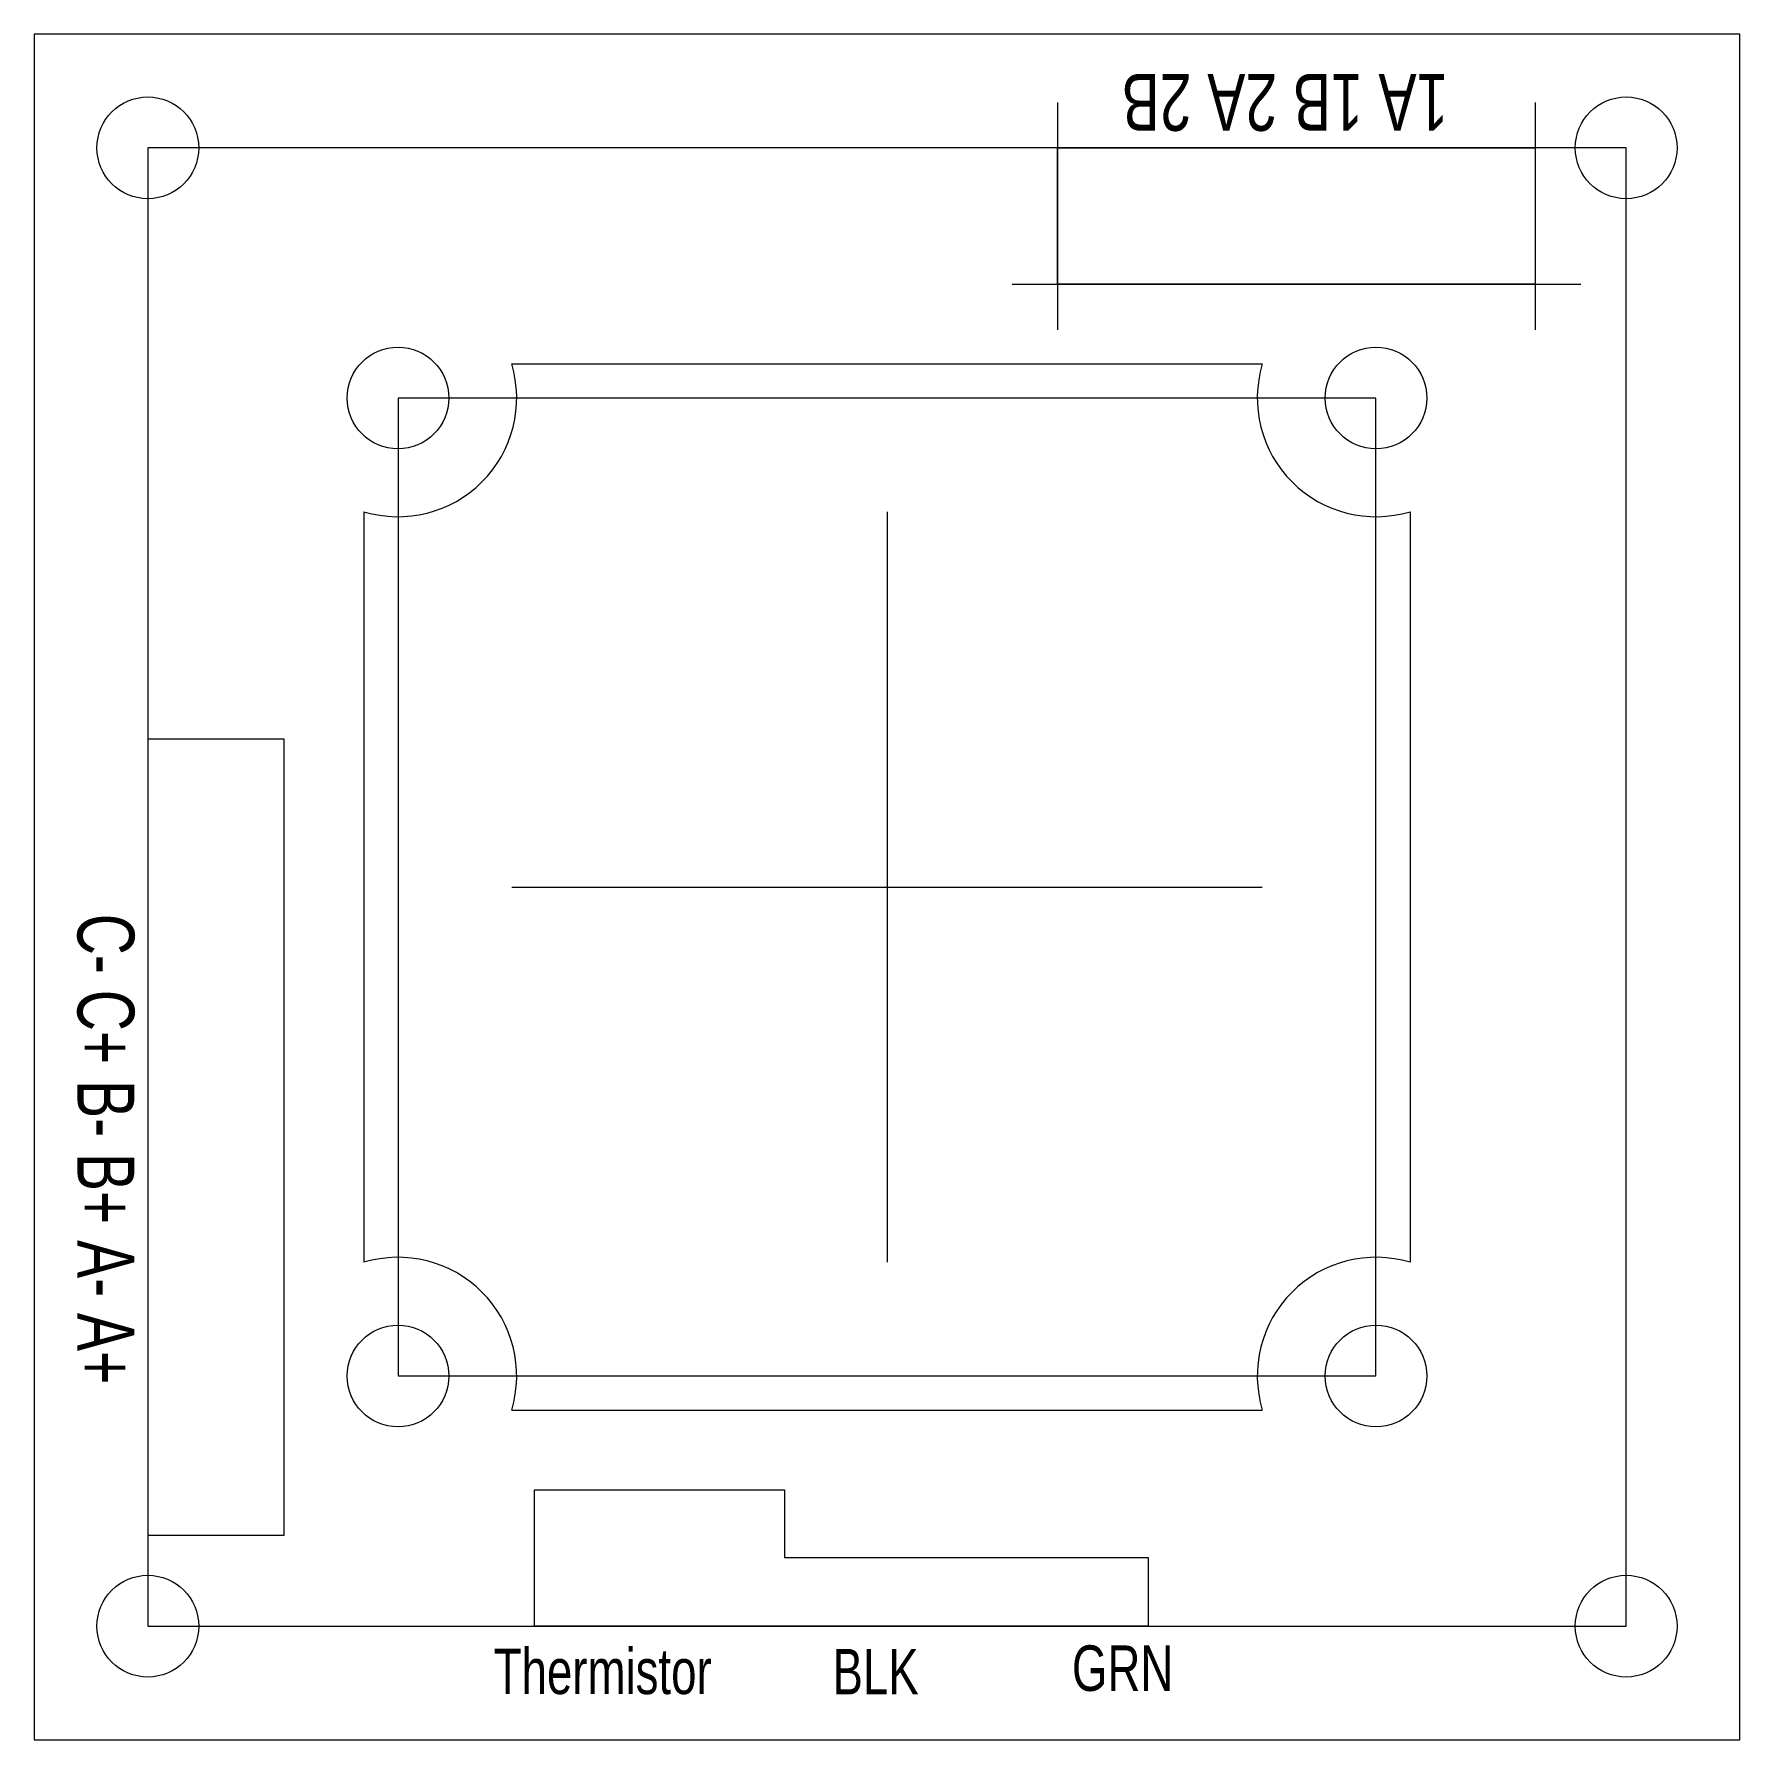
# Model space of a CAD drawing. Header units: millimetres. Extents: x -37.5 to 37.5, y -37.5 to 37.5.
import ezdxf

# ---------------------------------------------------------------- set-up
doc = ezdxf.new("R2010")
doc.units = ezdxf.units.MM
for name, color, linetype, lineweight, true_color in [('cut', 7, 'CONTINUOUS', 0, 0x000000), ('drw', 5, 'CONTINUOUS', 0, 0x0000ff), ('text', 1, 'CONTINUOUS', 0, 0xff0000)]:
    doc.layers.add(name, color=color, linetype=linetype, lineweight=lineweight, true_color=true_color)
doc.styles.get("Standard").update_dxf_attribs({"font": 'txt', "width": 0.75})

msp = doc.modelspace()

# ---------------------------------------------------------------- linework, layer by layer
at = {"layer": 'cut'}
for p, q in [((37.5, 37.5), (-37.5, 37.5)), ((-37.5, 37.5), (-37.5, -37.5)), ((37.5, -37.5), (37.5, 37.5)), ((7.5, 32.5), (28.5, 32.5)), ((7.5, 26.5), (7.5, 32.5)), ((28.5, 32.5), (28.5, 26.5)), ((28.5, 26.5), (7.5, 26.5)), ((-16.5, 23), (16.5, 23)), ((-23, 16.5), (-23, -16.5)), ((23, 16.5), (23, -16.5)), ((-32.5, 6.5), (-32.5, -28.5)), ((-26.5, 6.5), (-32.5, 6.5)), ((-26.5, -28.5), (-26.5, 6.5)), ((-16.5, -23), (16.5, -23)), ((-15.5, -32.5), (-15.5, -26.5)), ((-15.5, -26.5), (-4.5, -26.5)), ((-4.5, -26.5), (-4.5, -29.5)), ((-32.5, -28.5), (-26.5, -28.5)), ((11.5, -29.5), (-4.5, -29.5)), ((11.5, -32.5), (11.5, -29.5)), ((11.5, -32.5), (-15.5, -32.5)), ((-37.5, -37.5), (37.5, -37.5))]:
    msp.add_line(p, q, dxfattribs=at)
for centre in [(-32.5, 32.5), (32.5, 32.5), (-21.5, 21.5), (21.5, 21.5), (-21.5, -21.5), (21.5, -21.5), (-32.5, -32.5), (32.5, -32.5)]:
    msp.add_circle(centre, 2.236, dxfattribs=at)
for centre, start, end in [((-21.5, 21.5), 253.30076, 16.69924), ((21.5, 21.5), 163.30076, 286.69924), ((-21.5, -21.5), 343.30076, 106.69924), ((21.5, -21.5), 73.30076, 196.69924)]:
    msp.add_arc(centre, 5.22, start, end, dxfattribs=at)
at = {"layer": 'drw'}
for p, q in [((7.5, 34.5), (7.5, 24.5)), ((28.5, 34.5), (28.5, 24.5)), ((32.5, 32.5), (-32.5, 32.5)), ((-32.5, 32.5), (-32.5, -32.5)), ((32.5, -32.5), (32.5, 32.5)), ((5.5, 26.5), (30.5, 26.5)), ((21.5, 21.5), (-21.5, 21.5)), ((-21.5, 21.5), (-21.5, -21.5)), ((21.5, -21.5), (21.5, 21.5)), ((0, 16.5), (0, -16.5)), ((-16.5, 0), (16.5, 0)), ((-21.5, -21.5), (21.5, -21.5)), ((-32.5, -32.5), (32.5, -32.5))]:
    msp.add_line(p, q, dxfattribs=at)

# ---------------------------------------------------------------- texts
at = {"layer": 'text', "char_height": 2.5, "width": 100, "attachment_point": 5}
for s, insert, rotation in [('1A\\~1B\\~2A\\~2B', (17.5, 34.5), 180), ('C-\\~C+\\~B-\\~B+\\~A-\\~A+', (-34.361, -11.521), 270)]:
    msp.add_mtext(s, dxfattribs=dict(at, insert=insert, rotation=rotation))
at = {"layer": 'text', "char_height": 2, "width": 100, "attachment_point": 5}
for s, insert in [('Thermistor', (-12.5, -34.5)), ('BLK', (-0.5, -34.5)), ('GRN', (10.361, -34.361))]:
    msp.add_mtext(s, dxfattribs=dict(at, insert=insert))

doc.saveas('drawing.dxf')
